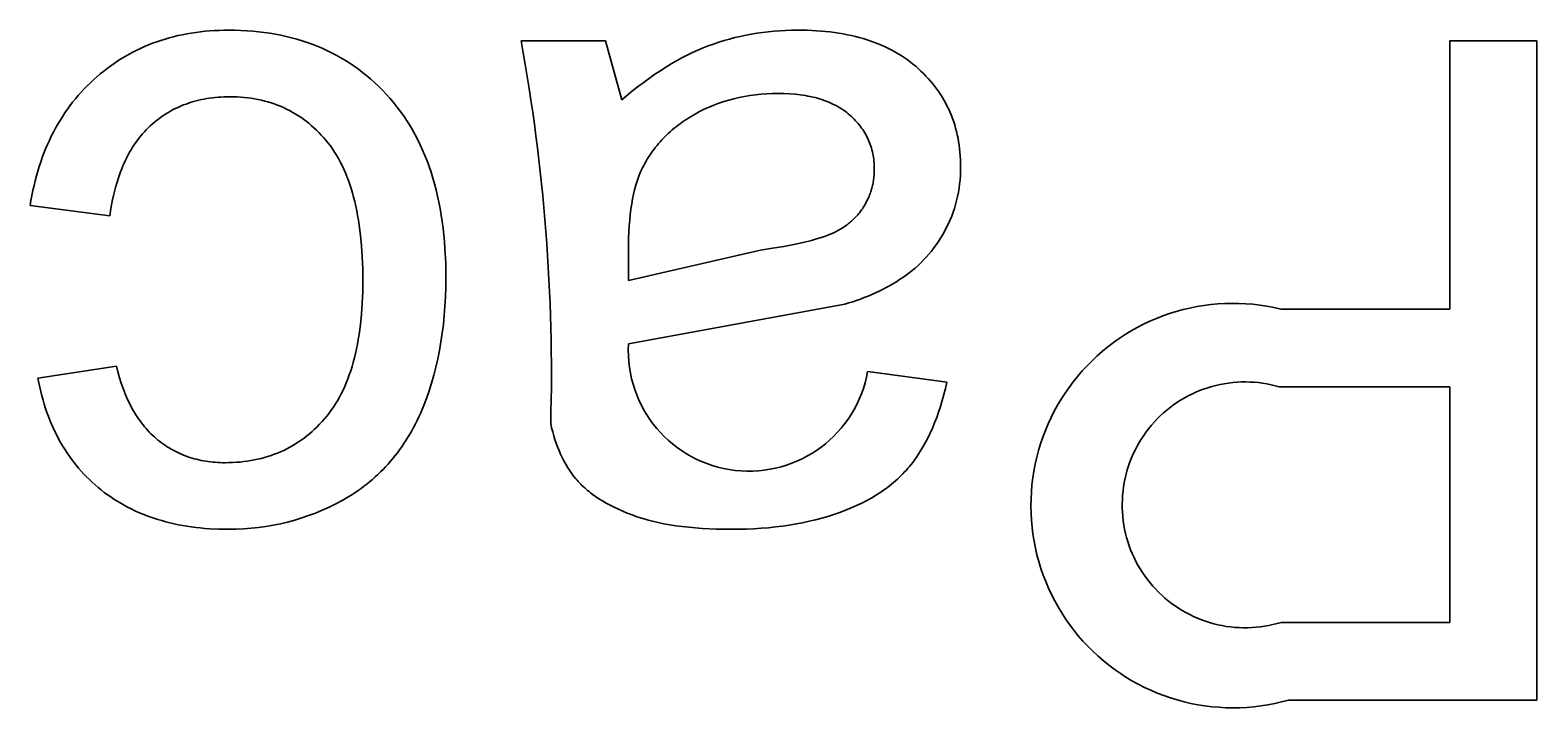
# Model space of a CAD drawing. Extents: x -1322 to 4351, y -2014 to 1793.
# Drawn here: x 690.06 to 696.12, y -602.4 to -599.68 of the extents above; entities that cross this region are included whole.
import ezdxf

# ---------------------------------------------------------------- set-up
doc = ezdxf.new("R2010")
doc.units = 0
doc.header["$MEASUREMENT"] = 0
doc.layers.add('01 Basic thick', color=7, linetype='CONTINUOUS', lineweight=35)

msp = doc.modelspace()

# ---------------------------------------------------------------- linework, layer by layer
at = {"layer": '01 Basic thick'}
for p, q in [((690.5696, -599.7229), (690.5531, -599.729)), ((690.5862, -599.7173), (690.5696, -599.7229)), ((690.6031, -599.712), (690.5862, -599.7173)), ((690.6202, -599.707), (690.6031, -599.712)), ((690.6374, -599.7024), (690.6202, -599.707)), ((690.6549, -599.6982), (690.6374, -599.7024)), ((690.6725, -599.6944), (690.6549, -599.6982)), ((690.6903, -599.6909), (690.6725, -599.6944)), ((690.7084, -599.6878), (690.6903, -599.6909)), ((690.7266, -599.685), (690.7084, -599.6878)), ((690.745, -599.6826), (690.7266, -599.685)), ((690.7635, -599.6806), (690.745, -599.6826)), ((690.7823, -599.679), (690.7635, -599.6806)), ((690.8013, -599.6777), (690.7823, -599.679)), ((690.8204, -599.6768), (690.8013, -599.6777)), ((690.8398, -599.6762), (690.8204, -599.6768)), ((690.8593, -599.676), (690.8398, -599.6762)), ((690.8839, -599.6763), (690.8593, -599.676)), ((690.9081, -599.677), (690.8839, -599.6763)), ((690.932, -599.6783), (690.9081, -599.677)), ((690.9556, -599.6801), (690.932, -599.6783)), ((690.9789, -599.6823), (690.9556, -599.6801)), ((691.0018, -599.6851), (690.9789, -599.6823)), ((691.0245, -599.6884), (691.0018, -599.6851)), ((691.0469, -599.6922), (691.0245, -599.6884)), ((691.069, -599.6964), (691.0469, -599.6922)), ((691.0907, -599.7012), (691.069, -599.6964)), ((691.1122, -599.7065), (691.0907, -599.7012)), ((691.1334, -599.7123), (691.1122, -599.7065)), ((691.1542, -599.7186), (691.1334, -599.7123)), ((691.1748, -599.7254), (691.1542, -599.7186)), ((691.195, -599.7327), (691.1748, -599.7254)), ((692.3749, -599.7194), (692.0353, -599.7194)), ((692.4403, -599.9564), (692.3749, -599.7194)), ((692.8305, -599.7246), (692.8092, -599.7318)), ((692.8519, -599.7179), (692.8305, -599.7246)), ((692.8735, -599.7118), (692.8519, -599.7179)), ((692.8952, -599.7061), (692.8735, -599.7118)), ((692.9172, -599.7009), (692.8952, -599.7061)), ((692.9394, -599.6962), (692.9172, -599.7009)), ((692.9617, -599.6919), (692.9394, -599.6962)), ((692.9843, -599.6882), (692.9617, -599.6919)), ((693.007, -599.685), (692.9843, -599.6882)), ((693.0299, -599.6823), (693.007, -599.685)), ((693.053, -599.68), (693.0299, -599.6823)), ((693.0762, -599.6783), (693.053, -599.68)), ((693.0997, -599.677), (693.0762, -599.6783)), ((693.1233, -599.6763), (693.0997, -599.677)), ((693.1471, -599.676), (693.1233, -599.6763)), ((693.1861, -599.6766), (693.1471, -599.676)), ((693.2239, -599.6784), (693.1861, -599.6766)), ((693.2424, -599.6798), (693.2239, -599.6784)), ((693.2606, -599.6815), (693.2424, -599.6798)), ((693.2785, -599.6834), (693.2606, -599.6815)), ((693.2962, -599.6857), (693.2785, -599.6834)), ((693.3135, -599.6883), (693.2962, -599.6857)), ((693.3306, -599.6912), (693.3135, -599.6883)), ((693.3474, -599.6943), (693.3306, -599.6912)), ((693.3639, -599.6978), (693.3474, -599.6943)), ((693.3801, -599.7016), (693.3639, -599.6978)), ((693.396, -599.7057), (693.3801, -599.7016)), ((693.4116, -599.7101), (693.396, -599.7057)), ((693.427, -599.7148), (693.4116, -599.7101)), ((693.4421, -599.7198), (693.427, -599.7148)), ((693.4568, -599.7251), (693.4421, -599.7198)), ((693.4713, -599.7307), (693.4568, -599.7251)), ((695.7711, -599.7194), (695.7711, -600.7975)), ((696.1217, -599.7194), (695.7711, -599.7194)), ((696.1217, -602.3703), (696.1217, -599.7194)), ((690.4431, -599.7815), (690.4281, -599.7905)), ((690.4582, -599.7729), (690.4431, -599.7815)), ((690.4735, -599.7647), (690.4582, -599.7729)), ((690.4891, -599.7568), (690.4735, -599.7647)), ((690.5048, -599.7493), (690.4891, -599.7568)), ((690.5207, -599.7422), (690.5048, -599.7493)), ((690.5368, -599.7354), (690.5207, -599.7422)), ((690.5531, -599.729), (690.5368, -599.7354)), ((691.215, -599.7405), (691.195, -599.7327)), ((691.2346, -599.7488), (691.215, -599.7405)), ((691.254, -599.7576), (691.2346, -599.7488)), ((691.273, -599.7669), (691.254, -599.7576)), ((691.2917, -599.7768), (691.273, -599.7669)), ((691.3102, -599.7871), (691.2917, -599.7768)), ((691.3283, -599.7979), (691.3102, -599.7871)), ((692.7037, -599.7766), (692.6824, -599.7877)), ((692.725, -599.7662), (692.7037, -599.7766)), ((692.7462, -599.7566), (692.725, -599.7662)), ((692.7672, -599.7476), (692.7462, -599.7566)), ((692.7882, -599.7394), (692.7672, -599.7476)), ((692.8092, -599.7318), (692.7882, -599.7394)), ((693.4855, -599.7366), (693.4713, -599.7307)), ((693.4994, -599.7428), (693.4855, -599.7366)), ((693.5131, -599.7493), (693.4994, -599.7428)), ((693.5264, -599.7561), (693.5131, -599.7493)), ((693.5395, -599.7632), (693.5264, -599.7561)), ((693.5522, -599.7706), (693.5395, -599.7632)), ((693.5647, -599.7783), (693.5522, -599.7706)), ((693.5769, -599.7864), (693.5647, -599.7783)), ((693.5888, -599.7947), (693.5769, -599.7864)), ((690.3563, -599.8407), (690.3425, -599.8519)), ((690.3703, -599.83), (690.3563, -599.8407)), ((690.3844, -599.8195), (690.3703, -599.83)), ((690.3988, -599.8095), (690.3844, -599.8195)), ((690.4134, -599.7998), (690.3988, -599.8095)), ((690.4281, -599.7905), (690.4134, -599.7998)), ((691.3461, -599.8092), (691.3283, -599.7979)), ((691.3637, -599.821), (691.3461, -599.8092)), ((691.3809, -599.8334), (691.3637, -599.821)), ((691.3978, -599.8462), (691.3809, -599.8334)), ((691.4145, -599.8595), (691.3978, -599.8462)), ((692.5958, -599.8391), (692.574, -599.8537)), ((692.6176, -599.8252), (692.5958, -599.8391)), ((692.6393, -599.812), (692.6176, -599.8252)), ((692.6609, -599.7995), (692.6393, -599.812)), ((692.6824, -599.7877), (692.6609, -599.7995)), ((693.6004, -599.8033), (693.5888, -599.7947)), ((693.6117, -599.8122), (693.6004, -599.8033)), ((693.6227, -599.8215), (693.6117, -599.8122)), ((693.6335, -599.831), (693.6227, -599.8215)), ((693.644, -599.8407), (693.6335, -599.831)), ((693.6541, -599.8506), (693.644, -599.8407)), ((690.2898, -599.8997), (690.2775, -599.9124)), ((690.3025, -599.8873), (690.2898, -599.8997)), ((690.3156, -599.8752), (690.3025, -599.8873)), ((690.3289, -599.8634), (690.3156, -599.8752)), ((690.3425, -599.8519), (690.3289, -599.8634)), ((691.4308, -599.8733), (691.4145, -599.8595)), ((691.4468, -599.8877), (691.4308, -599.8733)), ((691.4625, -599.9025), (691.4468, -599.8877)), ((691.478, -599.9178), (691.4625, -599.9025)), ((692.5076, -599.9019), (692.4853, -599.9193)), ((692.5299, -599.8851), (692.5076, -599.9019)), ((692.552, -599.869), (692.5299, -599.8851)), ((692.574, -599.8537), (692.552, -599.869)), ((693.6639, -599.8606), (693.6541, -599.8506)), ((693.6734, -599.8709), (693.6639, -599.8606)), ((693.6826, -599.8813), (693.6734, -599.8709)), ((693.6914, -599.8918), (693.6826, -599.8813)), ((693.6999, -599.9025), (693.6914, -599.8918)), ((693.708, -599.9134), (693.6999, -599.9025)), ((690.2311, -599.9659), (690.2203, -599.98)), ((690.2422, -599.9521), (690.2311, -599.9659)), ((690.2536, -599.9386), (690.2422, -599.9521)), ((690.2654, -599.9254), (690.2536, -599.9386)), ((690.2775, -599.9124), (690.2654, -599.9254)), ((690.6974, -599.9696), (690.7076, -599.9663)), ((690.7076, -599.9663), (690.7179, -599.9632)), ((690.7179, -599.9632), (690.7283, -599.9603)), ((690.7283, -599.9603), (690.7389, -599.9577)), ((690.7389, -599.9577), (690.7496, -599.9553)), ((690.7496, -599.9553), (690.7604, -599.9532)), ((690.7604, -599.9532), (690.7714, -599.9513)), ((690.7714, -599.9513), (690.7824, -599.9495)), ((690.7824, -599.9495), (690.7936, -599.9481)), ((690.7936, -599.9481), (690.805, -599.9468)), ((690.805, -599.9468), (690.8164, -599.9458)), ((690.8164, -599.9458), (690.828, -599.945)), ((690.828, -599.945), (690.8397, -599.9444)), ((690.8397, -599.9444), (690.8515, -599.9441)), ((690.8515, -599.9441), (690.8635, -599.944)), ((690.8635, -599.944), (690.8783, -599.9442)), ((690.8783, -599.9442), (690.893, -599.9447)), ((690.893, -599.9447), (690.9074, -599.9455)), ((690.9074, -599.9455), (690.9217, -599.9467)), ((690.9217, -599.9467), (690.9358, -599.9482)), ((690.9358, -599.9482), (690.9498, -599.9501)), ((690.9498, -599.9501), (690.9635, -599.9523)), ((690.9635, -599.9523), (690.9771, -599.9549)), ((690.9771, -599.9549), (690.9905, -599.9578)), ((690.9905, -599.9578), (691.0038, -599.961)), ((691.0038, -599.961), (691.0168, -599.9646)), ((691.0168, -599.9646), (691.0297, -599.9685)), ((691.0297, -599.9685), (691.0424, -599.9727)), ((691.4931, -599.9337), (691.478, -599.9178)), ((691.5079, -599.95), (691.4931, -599.9337)), ((691.5221, -599.9668), (691.5079, -599.95)), ((691.536, -599.984), (691.5221, -599.9668)), ((692.4853, -599.9193), (692.4403, -599.9564)), ((692.8505, -599.9632), (692.8305, -599.97)), ((692.8709, -599.9571), (692.8505, -599.9632)), ((692.8916, -599.9516), (692.8709, -599.9571)), ((692.9127, -599.9467), (692.8916, -599.9516)), ((692.9341, -599.9425), (692.9127, -599.9467)), ((692.9558, -599.939), (692.9341, -599.9425)), ((692.9778, -599.9361), (692.9558, -599.939)), ((693.0002, -599.9338), (692.9778, -599.9361)), ((693.0229, -599.9322), (693.0002, -599.9338)), ((693.0459, -599.9312), (693.0229, -599.9322)), ((693.0693, -599.9309), (693.0459, -599.9312)), ((693.0927, -599.9312), (693.0693, -599.9309)), ((693.1154, -599.9323), (693.0927, -599.9312)), ((693.1373, -599.934), (693.1154, -599.9323)), ((693.148, -599.9351), (693.1373, -599.934)), ((693.1586, -599.9363), (693.148, -599.9351)), ((693.1689, -599.9378), (693.1586, -599.9363)), ((693.1791, -599.9394), (693.1689, -599.9378)), ((693.1891, -599.9412), (693.1791, -599.9394)), ((693.1989, -599.9431), (693.1891, -599.9412)), ((693.2085, -599.9452), (693.1989, -599.9431)), ((693.218, -599.9475), (693.2085, -599.9452)), ((693.2272, -599.95), (693.218, -599.9475)), ((693.2363, -599.9526), (693.2272, -599.95)), ((693.2453, -599.9554), (693.2363, -599.9526)), ((693.254, -599.9584), (693.2453, -599.9554)), ((693.2626, -599.9615), (693.254, -599.9584)), ((693.271, -599.9648), (693.2626, -599.9615)), ((693.2792, -599.9683), (693.271, -599.9648)), ((693.2872, -599.9719), (693.2792, -599.9683)), ((693.7158, -599.9245), (693.708, -599.9134)), ((693.7233, -599.9357), (693.7158, -599.9245)), ((693.7305, -599.9471), (693.7233, -599.9357)), ((693.7373, -599.9587), (693.7305, -599.9471)), ((693.7438, -599.9704), (693.7373, -599.9587)), ((690.1899, -600.024), (690.1804, -600.0392)), ((690.1997, -600.009), (690.1899, -600.024)), ((690.2099, -599.9944), (690.1997, -600.009)), ((690.2203, -599.98), (690.2099, -599.9944)), ((690.5762, -600.0335), (690.5847, -600.0272)), ((690.5847, -600.0272), (690.5934, -600.0211)), ((690.5934, -600.0211), (690.6023, -600.0153)), ((690.6023, -600.0153), (690.6112, -600.0097)), ((690.6112, -600.0097), (690.6203, -600.0043)), ((690.6203, -600.0043), (690.6295, -599.9991)), ((690.6295, -599.9991), (690.6388, -599.9942)), ((690.6388, -599.9942), (690.6482, -599.9895)), ((690.6482, -599.9895), (690.6578, -599.9851)), ((690.6578, -599.9851), (690.6675, -599.9809)), ((690.6675, -599.9809), (690.6773, -599.9769)), ((690.6773, -599.9769), (690.6873, -599.9731)), ((690.6873, -599.9731), (690.6974, -599.9696)), ((691.0424, -599.9727), (691.0549, -599.9773)), ((691.0549, -599.9773), (691.0673, -599.9823)), ((691.0673, -599.9823), (691.0794, -599.9876)), ((691.0794, -599.9876), (691.0914, -599.9932)), ((691.0914, -599.9932), (691.1032, -599.9992)), ((691.1032, -599.9992), (691.1149, -600.0055)), ((691.1149, -600.0055), (691.1263, -600.0121)), ((691.1263, -600.0121), (691.1376, -600.0191)), ((691.1376, -600.0191), (691.1487, -600.0265)), ((691.1487, -600.0265), (691.1596, -600.0342)), ((691.5493, -600.0017), (691.536, -599.984)), ((691.5622, -600.0198), (691.5493, -600.0017)), ((691.5746, -600.0383), (691.5622, -600.0198)), ((692.7084, -600.0294), (692.6997, -600.0349)), ((692.7171, -600.024), (692.7084, -600.0294)), ((692.7352, -600.0136), (692.7171, -600.024)), ((692.7536, -600.0036), (692.7352, -600.0136)), ((692.7723, -599.9942), (692.7536, -600.0036)), ((692.7913, -599.9855), (692.7723, -599.9942)), ((692.8107, -599.9774), (692.7913, -599.9855)), ((692.8305, -599.97), (692.8107, -599.9774)), ((693.2951, -599.9757), (693.2872, -599.9719)), ((693.3028, -599.9797), (693.2951, -599.9757)), ((693.3103, -599.9839), (693.3028, -599.9797)), ((693.3176, -599.9882), (693.3103, -599.9839)), ((693.3248, -599.9927), (693.3176, -599.9882)), ((693.3317, -599.9974), (693.3248, -599.9927)), ((693.3385, -600.0022), (693.3317, -599.9974)), ((693.3452, -600.0072), (693.3385, -600.0022)), ((693.3516, -600.0124), (693.3452, -600.0072)), ((693.3579, -600.0177), (693.3516, -600.0124)), ((693.364, -600.0232), (693.3579, -600.0177)), ((693.3698, -600.0287), (693.364, -600.0232)), ((693.3755, -600.0344), (693.3698, -600.0287)), ((693.7499, -599.9824), (693.7438, -599.9704)), ((693.7557, -599.9944), (693.7499, -599.9824)), ((693.7612, -600.0067), (693.7557, -599.9944)), ((693.7663, -600.0191), (693.7612, -600.0067)), ((693.7711, -600.0317), (693.7663, -600.0191)), ((690.1537, -600.0865), (690.1455, -600.1028)), ((690.1623, -600.0705), (690.1537, -600.0865)), ((690.1712, -600.0547), (690.1623, -600.0705)), ((690.1804, -600.0392), (690.1712, -600.0547)), ((690.5126, -600.0925), (690.5199, -600.0843)), ((690.5199, -600.0843), (690.5275, -600.0763)), ((690.5275, -600.0763), (690.5352, -600.0686)), ((690.5352, -600.0686), (690.5431, -600.0611)), ((690.5431, -600.0611), (690.5512, -600.0539)), ((690.5512, -600.0539), (690.5594, -600.0468)), ((690.5594, -600.0468), (690.5677, -600.0401)), ((690.5677, -600.0401), (690.5762, -600.0335)), ((691.1596, -600.0342), (691.1704, -600.0422)), ((691.1704, -600.0422), (691.1809, -600.0506)), ((691.1809, -600.0506), (691.1913, -600.0593)), ((691.1913, -600.0593), (691.2015, -600.0684)), ((691.2015, -600.0684), (691.2116, -600.0778)), ((691.2116, -600.0778), (691.2214, -600.0876)), ((691.2214, -600.0876), (691.2311, -600.0977)), ((691.5865, -600.0573), (691.5746, -600.0383)), ((691.598, -600.0767), (691.5865, -600.0573)), ((691.609, -600.0965), (691.598, -600.0767)), ((692.6289, -600.0901), (692.6218, -600.0968)), ((692.6361, -600.0835), (692.6289, -600.0901)), ((692.6435, -600.077), (692.6361, -600.0835)), ((692.6511, -600.0706), (692.6435, -600.077)), ((692.6588, -600.0644), (692.6511, -600.0706)), ((692.6667, -600.0583), (692.6588, -600.0644)), ((692.6747, -600.0522), (692.6667, -600.0583)), ((692.6829, -600.0464), (692.6747, -600.0522)), ((692.6912, -600.0406), (692.6829, -600.0464)), ((692.6997, -600.0349), (692.6912, -600.0406)), ((693.381, -600.0401), (693.3755, -600.0344)), ((693.3862, -600.0459), (693.381, -600.0401)), ((693.3913, -600.0518), (693.3862, -600.0459)), ((693.3962, -600.0578), (693.3913, -600.0518)), ((693.4009, -600.0638), (693.3962, -600.0578)), ((693.4054, -600.07), (693.4009, -600.0638)), ((693.4098, -600.0762), (693.4054, -600.07)), ((693.4139, -600.0825), (693.4098, -600.0762)), ((693.4179, -600.0889), (693.4139, -600.0825)), ((693.4216, -600.0954), (693.4179, -600.0889)), ((693.7756, -600.0445), (693.7711, -600.0317)), ((693.7798, -600.0574), (693.7756, -600.0445)), ((693.7836, -600.0705), (693.7798, -600.0574)), ((693.7871, -600.0837), (693.7836, -600.0705)), ((693.7902, -600.0972), (693.7871, -600.0837)), ((690.13, -600.1364), (690.1227, -600.1535)), ((690.1376, -600.1195), (690.13, -600.1364)), ((690.1455, -600.1028), (690.1376, -600.1195)), ((690.4661, -600.157), (690.4722, -600.147)), ((690.4722, -600.147), (690.4784, -600.1373)), ((690.4784, -600.1373), (690.4849, -600.1279)), ((690.4849, -600.1279), (690.4915, -600.1187)), ((690.4915, -600.1187), (690.4984, -600.1097)), ((690.4984, -600.1097), (690.5054, -600.101)), ((690.5054, -600.101), (690.5126, -600.0925)), ((691.2311, -600.0977), (691.2406, -600.1082)), ((691.2406, -600.1082), (691.2499, -600.119)), ((691.2499, -600.119), (691.2591, -600.1302)), ((691.2591, -600.1302), (691.268, -600.1418)), ((691.268, -600.1418), (691.2765, -600.1538)), ((691.6195, -600.1167), (691.609, -600.0965)), ((691.6296, -600.1374), (691.6195, -600.1167)), ((691.6392, -600.1585), (691.6296, -600.1374)), ((692.5762, -600.1472), (692.5703, -600.1549)), ((692.5823, -600.1397), (692.5762, -600.1472)), ((692.5885, -600.1322), (692.5823, -600.1397)), ((692.5948, -600.1249), (692.5885, -600.1322)), ((692.6013, -600.1177), (692.5948, -600.1249)), ((692.608, -600.1106), (692.6013, -600.1177)), ((692.6148, -600.1037), (692.608, -600.1106)), ((692.6218, -600.0968), (692.6148, -600.1037)), ((693.4252, -600.102), (693.4216, -600.0954)), ((693.4285, -600.1086), (693.4252, -600.102)), ((693.4317, -600.1154), (693.4285, -600.1086)), ((693.4347, -600.1222), (693.4317, -600.1154)), ((693.4375, -600.1291), (693.4347, -600.1222)), ((693.4401, -600.1361), (693.4375, -600.1291)), ((693.4425, -600.1432), (693.4401, -600.1361)), ((693.4447, -600.1503), (693.4425, -600.1432)), ((693.4468, -600.1576), (693.4447, -600.1503)), ((693.793, -600.1108), (693.7902, -600.0972)), ((693.7955, -600.1246), (693.793, -600.1108)), ((693.7977, -600.1385), (693.7955, -600.1246)), ((693.7995, -600.1526), (693.7977, -600.1385)), ((690.1028, -600.2067), (690.0968, -600.225)), ((690.1091, -600.1887), (690.1028, -600.2067)), ((690.1157, -600.171), (690.1091, -600.1887)), ((690.1227, -600.1535), (690.1157, -600.171)), ((690.4333, -600.2218), (690.4383, -600.2104)), ((690.4383, -600.2104), (690.4435, -600.1992)), ((690.4435, -600.1992), (690.4489, -600.1883)), ((690.4489, -600.1883), (690.4544, -600.1776)), ((690.4544, -600.1776), (690.4602, -600.1672)), ((690.4602, -600.1672), (690.4661, -600.157)), ((691.2765, -600.1538), (691.2848, -600.1662)), ((691.2848, -600.1662), (691.2928, -600.179)), ((691.2928, -600.179), (691.3005, -600.1923)), ((691.3005, -600.1923), (691.3079, -600.2059)), ((691.3079, -600.2059), (691.315, -600.22)), ((691.6483, -600.1801), (691.6392, -600.1585)), ((691.657, -600.2021), (691.6483, -600.1801)), ((691.6652, -600.2245), (691.657, -600.2021)), ((692.5381, -600.2034), (692.5332, -600.2119)), ((692.5431, -600.1951), (692.5381, -600.2034)), ((692.5482, -600.1868), (692.5431, -600.1951)), ((692.5535, -600.1786), (692.5482, -600.1868)), ((692.559, -600.1706), (692.5535, -600.1786)), ((692.5646, -600.1627), (692.559, -600.1706)), ((692.5703, -600.1549), (692.5646, -600.1627)), ((693.4486, -600.1649), (693.4468, -600.1576)), ((693.4503, -600.1723), (693.4486, -600.1649)), ((693.4517, -600.1798), (693.4503, -600.1723)), ((693.453, -600.1874), (693.4517, -600.1798)), ((693.454, -600.1951), (693.453, -600.1874)), ((693.4549, -600.2028), (693.454, -600.1951)), ((693.4556, -600.2107), (693.4549, -600.2028)), ((693.4561, -600.2186), (693.4556, -600.2107)), ((693.801, -600.1669), (693.7995, -600.1526)), ((693.8021, -600.1814), (693.801, -600.1669)), ((693.803, -600.196), (693.8021, -600.1814)), ((693.8035, -600.2108), (693.803, -600.196)), ((693.8036, -600.2258), (693.8035, -600.2108)), ((690.0857, -600.2625), (690.0807, -600.2816)), ((690.0911, -600.2436), (690.0857, -600.2625)), ((690.0968, -600.225), (690.0911, -600.2436)), ((690.4111, -600.2827), (690.4152, -600.27)), ((690.4152, -600.27), (690.4195, -600.2576)), ((690.4195, -600.2576), (690.4239, -600.2454)), ((690.4239, -600.2454), (690.4285, -600.2335)), ((690.4285, -600.2335), (690.4333, -600.2218)), ((691.315, -600.22), (691.3219, -600.2345)), ((691.3219, -600.2345), (691.3284, -600.2494)), ((691.3284, -600.2494), (691.3347, -600.2647)), ((691.3347, -600.2647), (691.3406, -600.2804)), ((691.6729, -600.2474), (691.6652, -600.2245)), ((691.6802, -600.2707), (691.6729, -600.2474)), ((691.687, -600.2944), (691.6802, -600.2707)), ((692.5072, -600.2674), (692.5044, -600.2753)), ((692.5101, -600.2598), (692.5072, -600.2674)), ((692.5132, -600.2524), (692.5101, -600.2598)), ((692.5163, -600.2452), (692.5132, -600.2524)), ((692.5196, -600.2382), (692.5163, -600.2452)), ((692.524, -600.2293), (692.5196, -600.2382)), ((692.5285, -600.2206), (692.524, -600.2293)), ((692.5332, -600.2119), (692.5285, -600.2206)), ((693.4536, -600.2762), (693.4543, -600.2711)), ((693.4543, -600.2711), (693.4548, -600.266)), ((693.4548, -600.266), (693.4553, -600.2608)), ((693.4553, -600.2608), (693.4557, -600.2557)), ((693.4557, -600.2557), (693.4563, -600.2452)), ((693.4563, -600.2266), (693.4561, -600.2186)), ((693.4564, -600.2347), (693.4563, -600.2266)), ((693.4563, -600.2452), (693.4564, -600.2347)), ((693.8014, -600.2779), (693.8026, -600.2607)), ((693.8026, -600.2607), (693.8034, -600.2433)), ((693.8034, -600.2433), (693.8036, -600.2258)), ((690.0715, -600.3207), (690.0675, -600.3407)), ((690.076, -600.301), (690.0715, -600.3207)), ((690.0807, -600.2816), (690.076, -600.301)), ((690.3967, -600.3358), (690.4035, -600.3087)), ((690.4035, -600.3087), (690.4072, -600.2956)), ((690.4072, -600.2956), (690.4111, -600.2827)), ((691.3406, -600.2804), (691.3463, -600.2965)), ((691.3463, -600.2965), (691.3517, -600.3131)), ((691.3517, -600.3131), (691.3567, -600.33)), ((691.3567, -600.33), (691.3615, -600.3474)), ((691.6933, -600.3185), (691.687, -600.2944)), ((691.6991, -600.3431), (691.6933, -600.3185)), ((692.4918, -600.3175), (692.4875, -600.3359)), ((692.4966, -600.3), (692.4918, -600.3175)), ((692.4991, -600.2916), (692.4966, -600.3)), ((692.5017, -600.2833), (692.4991, -600.2916)), ((692.5044, -600.2753), (692.5017, -600.2833)), ((693.4387, -600.335), (693.4404, -600.3302)), ((693.4404, -600.3302), (693.4421, -600.3255)), ((693.4421, -600.3255), (693.4436, -600.3207)), ((693.4436, -600.3207), (693.4451, -600.3158)), ((693.4451, -600.3158), (693.4465, -600.311)), ((693.4465, -600.311), (693.4477, -600.3061)), ((693.4477, -600.3061), (693.4489, -600.3012)), ((693.4489, -600.3012), (693.45, -600.2962)), ((693.45, -600.2962), (693.4511, -600.2913)), ((693.4511, -600.2913), (693.452, -600.2863)), ((693.452, -600.2863), (693.4528, -600.2812)), ((693.4528, -600.2812), (693.4536, -600.2762)), ((693.7914, -600.3446), (693.7946, -600.3282)), ((693.7946, -600.3282), (693.7974, -600.3116)), ((693.7974, -600.3116), (693.7996, -600.2949)), ((693.7996, -600.2949), (693.8014, -600.2779)), ((690.0637, -600.3609), (690.0602, -600.3814)), ((690.0602, -600.3814), (690.3806, -600.4228)), ((690.0675, -600.3407), (690.0637, -600.3609)), ((690.3806, -600.4228), (690.3852, -600.3928)), ((690.3852, -600.3928), (690.3906, -600.3638)), ((690.3906, -600.3638), (690.3967, -600.3358)), ((691.3615, -600.3474), (691.366, -600.3652)), ((691.366, -600.3652), (691.3703, -600.3834)), ((691.3703, -600.3834), (691.3742, -600.402)), ((691.7045, -600.3682), (691.6991, -600.3431)), ((691.7094, -600.3936), (691.7045, -600.3682)), ((691.7139, -600.4195), (691.7094, -600.3936)), ((692.4802, -600.375), (692.4771, -600.3958)), ((692.4837, -600.355), (692.4802, -600.375)), ((692.4875, -600.3359), (692.4837, -600.355)), ((693.4082, -600.394), (693.411, -600.3897)), ((693.411, -600.3897), (693.4165, -600.3809)), ((693.4165, -600.3809), (693.4191, -600.3764)), ((693.4191, -600.3764), (693.4216, -600.3719)), ((693.4216, -600.3719), (693.4241, -600.3674)), ((693.4241, -600.3674), (693.4264, -600.3628)), ((693.4264, -600.3628), (693.4287, -600.3583)), ((693.4287, -600.3583), (693.4309, -600.3537)), ((693.4309, -600.3537), (693.433, -600.349)), ((693.433, -600.349), (693.435, -600.3444)), ((693.435, -600.3444), (693.4369, -600.3397)), ((693.4369, -600.3397), (693.4387, -600.335)), ((693.7734, -600.4082), (693.7786, -600.3926)), ((693.7786, -600.3926), (693.7834, -600.3768)), ((693.7834, -600.3768), (693.7876, -600.3608)), ((693.7876, -600.3608), (693.7914, -600.3446)), ((691.3742, -600.402), (691.3778, -600.4211)), ((691.3778, -600.4211), (691.3812, -600.4405)), ((691.3812, -600.4405), (691.3842, -600.4604)), ((691.7179, -600.4458), (691.7139, -600.4195)), ((691.7214, -600.4726), (691.7179, -600.4458)), ((692.4723, -600.4398), (692.4704, -600.463)), ((692.4745, -600.4174), (692.4723, -600.4398)), ((692.4771, -600.3958), (692.4745, -600.4174)), ((693.3483, -600.4571), (693.3524, -600.4539)), ((693.3524, -600.4539), (693.3565, -600.4507)), ((693.3565, -600.4507), (693.3604, -600.4473)), ((693.3604, -600.4473), (693.3644, -600.444)), ((693.3644, -600.444), (693.3682, -600.4405)), ((693.3682, -600.4405), (693.3719, -600.437)), ((693.3719, -600.437), (693.3756, -600.4334)), ((693.3756, -600.4334), (693.3792, -600.4297)), ((693.3792, -600.4297), (693.3828, -600.426)), ((693.3828, -600.426), (693.3862, -600.4223)), ((693.3862, -600.4223), (693.3896, -600.4184)), ((693.3896, -600.4184), (693.3929, -600.4145)), ((693.3929, -600.4145), (693.3961, -600.4105)), ((693.3961, -600.4105), (693.3992, -600.4065)), ((693.3992, -600.4065), (693.4023, -600.4024)), ((693.4023, -600.4024), (693.4053, -600.3982)), ((693.4053, -600.3982), (693.4082, -600.394)), ((693.7473, -600.4687), (693.7546, -600.4538)), ((693.7546, -600.4538), (693.7613, -600.4388)), ((693.7613, -600.4388), (693.7676, -600.4236)), ((693.7676, -600.4236), (693.7734, -600.4082)), ((691.3842, -600.4604), (691.3894, -600.5013)), ((691.3894, -600.5013), (691.3935, -600.544)), ((691.7244, -600.4998), (691.7214, -600.4726)), ((691.727, -600.5274), (691.7244, -600.4998)), ((692.468, -600.5119), (692.4672, -600.564)), ((692.469, -600.487), (692.468, -600.5119)), ((692.4704, -600.463), (692.469, -600.487)), ((693.2192, -600.5171), (693.2337, -600.5128)), ((693.2337, -600.5128), (693.2474, -600.5084)), ((693.2474, -600.5084), (693.2601, -600.504)), ((693.2601, -600.504), (693.2719, -600.4996)), ((693.2719, -600.4996), (693.2828, -600.4951)), ((693.2828, -600.4951), (693.293, -600.4905)), ((693.293, -600.4905), (693.303, -600.4855)), ((693.303, -600.4855), (693.3126, -600.4804)), ((693.3126, -600.4804), (693.3219, -600.475)), ((693.3219, -600.475), (693.331, -600.4693)), ((693.331, -600.4693), (693.3354, -600.4663)), ((693.3354, -600.4663), (693.3398, -600.4633)), ((693.3398, -600.4633), (693.3441, -600.4603)), ((693.3441, -600.4603), (693.3483, -600.4571)), ((693.7141, -600.5256), (693.7229, -600.5119)), ((693.7229, -600.5119), (693.7314, -600.4978)), ((693.7314, -600.4978), (693.7396, -600.4834)), ((693.7396, -600.4834), (693.7473, -600.4687)), ((691.3935, -600.544), (691.3964, -600.5882)), ((691.7291, -600.5555), (691.727, -600.5274)), ((691.7319, -600.613), (691.7291, -600.5555)), ((692.4672, -600.6832), (692.999, -600.5606)), ((692.4672, -600.564), (692.4672, -600.6832)), ((692.999, -600.5606), (693.0473, -600.5532)), ((693.0473, -600.5532), (693.0919, -600.5456)), ((693.0919, -600.5456), (693.1328, -600.5377)), ((693.1328, -600.5377), (693.1701, -600.5296)), ((693.1701, -600.5296), (693.2038, -600.5213)), ((693.2038, -600.5213), (693.2192, -600.5171)), ((693.6757, -600.5768), (693.6858, -600.5645)), ((693.6858, -600.5645), (693.6955, -600.5519)), ((693.6955, -600.5519), (693.705, -600.5389)), ((693.705, -600.5389), (693.7141, -600.5256)), ((691.3964, -600.5882), (691.3982, -600.6342)), ((691.3982, -600.6342), (691.3987, -600.6818)), ((691.7328, -600.6721), (691.7319, -600.613)), ((693.6089, -600.6428), (693.6208, -600.6327)), ((693.6208, -600.6327), (693.6324, -600.6222)), ((693.6324, -600.6222), (693.6437, -600.6114)), ((693.6437, -600.6114), (693.6547, -600.6002)), ((693.6547, -600.6002), (693.6653, -600.5887)), ((693.6653, -600.5887), (693.6757, -600.5768)), ((691.3987, -600.6818), (691.3981, -600.7287)), ((691.7324, -600.7107), (691.7328, -600.6721)), ((693.5177, -600.7038), (693.5315, -600.696)), ((693.5315, -600.696), (693.545, -600.6878)), ((693.545, -600.6878), (693.5583, -600.6794)), ((693.5583, -600.6794), (693.5715, -600.6708)), ((693.5715, -600.6708), (693.5843, -600.6618)), ((693.5843, -600.6618), (693.5967, -600.6525)), ((693.5967, -600.6525), (693.6089, -600.6428)), ((691.3981, -600.7287), (691.3963, -600.7739)), ((691.7292, -600.7861), (691.7312, -600.7487)), ((691.7312, -600.7487), (691.7324, -600.7107)), ((693.3851, -600.7628), (693.4007, -600.7573)), ((693.4007, -600.7573), (693.416, -600.7515)), ((693.416, -600.7515), (693.4312, -600.7455)), ((693.4312, -600.7455), (693.4461, -600.7392)), ((693.4461, -600.7392), (693.4608, -600.7327)), ((693.4608, -600.7327), (693.4754, -600.7259)), ((693.4754, -600.7259), (693.4897, -600.7188)), ((693.4897, -600.7188), (693.5038, -600.7114)), ((693.5038, -600.7114), (693.5177, -600.7038)), ((691.3933, -600.8176), (691.3891, -600.8596)), ((691.3963, -600.7739), (691.3933, -600.8176)), ((691.7264, -600.8229), (691.7292, -600.7861)), ((692.4672, -600.9381), (693.3373, -600.7775)), ((693.3373, -600.7775), (693.3534, -600.7729)), ((693.3534, -600.7729), (693.3694, -600.768)), ((693.3694, -600.768), (693.3851, -600.7628)), ((694.6442, -600.8158), (694.6175, -600.8252)), ((694.6713, -600.8074), (694.6442, -600.8158)), ((694.6986, -600.7999), (694.6713, -600.8074)), ((694.7261, -600.7934), (694.6986, -600.7999)), ((694.7539, -600.7878), (694.7261, -600.7934)), ((694.7819, -600.7832), (694.7539, -600.7878)), ((694.8099, -600.7796), (694.7819, -600.7832)), ((694.8381, -600.777), (694.8099, -600.7796)), ((694.8664, -600.7753), (694.8381, -600.777)), ((694.8947, -600.7747), (694.8664, -600.7753)), ((694.923, -600.775), (694.8947, -600.7747)), ((694.9513, -600.7763), (694.923, -600.775)), ((694.9796, -600.7786), (694.9513, -600.7763)), ((695.0077, -600.7819), (694.9796, -600.7786)), ((695.0357, -600.7861), (695.0077, -600.7819)), ((695.0635, -600.7913), (695.0357, -600.7861)), ((695.0912, -600.7975), (695.0635, -600.7913)), ((695.7711, -600.7975), (695.0912, -600.7975)), ((691.3891, -600.8596), (691.3836, -600.9001)), ((691.7183, -600.8946), (691.7228, -600.8591)), ((691.7228, -600.8591), (691.7264, -600.8229)), ((694.5143, -600.8717), (694.4896, -600.8856)), ((694.5395, -600.8587), (694.5143, -600.8717)), ((694.5651, -600.8466), (694.5395, -600.8587)), ((694.5911, -600.8354), (694.5651, -600.8466)), ((694.6175, -600.8252), (694.5911, -600.8354)), ((691.377, -600.939), (691.3732, -600.9578)), ((691.3804, -600.9197), (691.377, -600.939)), ((691.3836, -600.9001), (691.3804, -600.9197)), ((691.7071, -600.964), (691.7131, -600.9296)), ((691.7131, -600.9296), (691.7183, -600.8946)), ((694.4186, -600.9322), (694.3961, -600.9493)), ((694.4417, -600.9158), (694.4186, -600.9322)), ((694.4654, -600.9003), (694.4417, -600.9158)), ((694.4896, -600.8856), (694.4654, -600.9003)), ((691.3647, -600.9942), (691.3601, -601.0119)), ((691.3691, -600.9762), (691.3647, -600.9942)), ((691.3732, -600.9578), (691.3691, -600.9762)), ((691.6926, -601.0309), (691.7003, -600.9977)), ((691.7003, -600.9977), (691.7071, -600.964)), ((694.3528, -600.9859), (694.3322, -601.0053)), ((694.3741, -600.9672), (694.3528, -600.9859)), ((694.3961, -600.9493), (694.3741, -600.9672)), ((690.4074, -601.0269), (690.0912, -601.0758)), ((690.4134, -601.0507), (690.4074, -601.0269)), ((690.4199, -601.0737), (690.4134, -601.0507)), ((691.3498, -601.0459), (691.3442, -601.0623)), ((691.3551, -601.0291), (691.3498, -601.0459)), ((691.3601, -601.0119), (691.3551, -601.0291)), ((691.6842, -601.0635), (691.6926, -601.0309)), ((693.7478, -601.0917), (693.4296, -601.0483)), ((694.293, -601.0462), (694.2745, -601.0677)), ((694.3123, -601.0254), (694.293, -601.0462)), ((694.3322, -601.0053), (694.3123, -601.0254)), ((690.0912, -601.0758), (690.0949, -601.0939)), ((690.0949, -601.0939), (690.0988, -601.1117)), ((690.0988, -601.1117), (690.1029, -601.1293)), ((690.4269, -601.096), (690.4199, -601.0737)), ((690.4344, -601.1176), (690.4269, -601.096)), ((690.4425, -601.1384), (690.4344, -601.1176)), ((691.3257, -601.1092), (691.3189, -601.124)), ((691.3322, -601.0939), (691.3257, -601.1092)), ((691.3384, -601.0783), (691.3322, -601.0939)), ((691.3442, -601.0623), (691.3384, -601.0783)), ((691.665, -601.1267), (691.675, -601.0954)), ((691.675, -601.0954), (691.6842, -601.0635)), ((693.7361, -601.1416), (693.7422, -601.117)), ((693.7422, -601.117), (693.7478, -601.0917)), ((694.2398, -601.1124), (694.2237, -601.1357)), ((694.2568, -601.0897), (694.2398, -601.1124)), ((694.2745, -601.0677), (694.2568, -601.0897)), ((694.7813, -601.1196), (694.7652, -601.1257)), ((694.7976, -601.1141), (694.7813, -601.1196)), ((694.814, -601.1092), (694.7976, -601.1141)), ((694.8307, -601.1048), (694.814, -601.1092)), ((694.8475, -601.101), (694.8307, -601.1048)), ((694.8644, -601.0978), (694.8475, -601.101)), ((694.8813, -601.0952), (694.8644, -601.0978)), ((694.8984, -601.0932), (694.8813, -601.0952)), ((694.9156, -601.0918), (694.8984, -601.0932)), ((694.9327, -601.0909), (694.9156, -601.0918)), ((694.9499, -601.0907), (694.9327, -601.0909)), ((694.9671, -601.0911), (694.9499, -601.0907)), ((694.9843, -601.092), (694.9671, -601.0911)), ((695.0014, -601.0936), (694.9843, -601.092)), ((695.0185, -601.0958), (695.0014, -601.0936)), ((695.0355, -601.0985), (695.0185, -601.0958)), ((695.0523, -601.1019), (695.0355, -601.0985)), ((695.0691, -601.1058), (695.0523, -601.1019)), ((695.0857, -601.1103), (695.0691, -601.1058)), ((695.7711, -601.1103), (695.0857, -601.1103)), ((695.7711, -602.0575), (695.7711, -601.1103)), ((690.1029, -601.1293), (690.1074, -601.1466)), ((690.1074, -601.1466), (690.1121, -601.1636)), ((690.1121, -601.1636), (690.1172, -601.1804)), ((690.1172, -601.1804), (690.1225, -601.1969)), ((690.4468, -601.1485), (690.4425, -601.1384)), ((690.4512, -601.1585), (690.4468, -601.1485)), ((690.4557, -601.1682), (690.4512, -601.1585)), ((690.4603, -601.1778), (690.4557, -601.1682)), ((690.4651, -601.1872), (690.4603, -601.1778)), ((691.2888, -601.1792), (691.2805, -601.192)), ((691.2968, -601.166), (691.2888, -601.1792)), ((691.3045, -601.1524), (691.2968, -601.166)), ((691.3118, -601.1384), (691.3045, -601.1524)), ((691.3189, -601.124), (691.3118, -601.1384)), ((691.6426, -601.1876), (691.6542, -601.1575)), ((691.6542, -601.1575), (691.665, -601.1267)), ((693.7225, -601.1891), (693.7295, -601.1656)), ((693.7295, -601.1656), (693.7361, -601.1416)), ((694.2083, -601.1595), (694.1938, -601.1838)), ((694.2237, -601.1357), (694.2083, -601.1595)), ((694.674, -601.1735), (694.6598, -601.1833)), ((694.6885, -601.1643), (694.674, -601.1735)), ((694.7033, -601.1555), (694.6885, -601.1643)), ((694.7183, -601.1472), (694.7033, -601.1555)), ((694.7337, -601.1395), (694.7183, -601.1472)), ((694.7493, -601.1323), (694.7337, -601.1395)), ((694.7652, -601.1257), (694.7493, -601.1323)), ((690.1225, -601.1969), (690.128, -601.2132)), ((690.128, -601.2132), (690.1339, -601.2291)), ((690.1339, -601.2291), (690.14, -601.2449)), ((690.47, -601.1964), (690.4651, -601.1872)), ((690.4751, -601.2054), (690.47, -601.1964)), ((690.4803, -601.2142), (690.4751, -601.2054)), ((690.4856, -601.2229), (690.4803, -601.2142)), ((690.4911, -601.2313), (690.4856, -601.2229)), ((690.4967, -601.2396), (690.4911, -601.2313)), ((690.5024, -601.2477), (690.4967, -601.2396)), ((691.2444, -601.2391), (691.2348, -601.25)), ((691.2539, -601.2279), (691.2444, -601.2391)), ((691.2631, -601.2163), (691.2539, -601.2279)), ((691.2719, -601.2044), (691.2631, -601.2163)), ((691.2805, -601.192), (691.2719, -601.2044)), ((691.6169, -601.2457), (691.6236, -601.2315)), ((691.6236, -601.2315), (691.6302, -601.2171)), ((691.6302, -601.2171), (691.6426, -601.1876)), ((693.6989, -601.2557), (693.7072, -601.2341)), ((693.7072, -601.2341), (693.7151, -601.2119)), ((693.7151, -601.2119), (693.7225, -601.1891)), ((694.1674, -601.2339), (694.1555, -601.2596)), ((694.1802, -601.2086), (694.1674, -601.2339)), ((694.1938, -601.1838), (694.1802, -601.2086)), ((694.5947, -601.2392), (694.5829, -601.2517)), ((694.6069, -601.2271), (694.5947, -601.2392)), ((694.6196, -601.2155), (694.6069, -601.2271)), ((694.6326, -601.2043), (694.6196, -601.2155)), ((694.646, -601.1936), (694.6326, -601.2043)), ((694.6598, -601.1833), (694.646, -601.1936)), ((690.14, -601.2449), (690.1465, -601.2603)), ((690.1465, -601.2603), (690.1532, -601.2755)), ((690.1532, -601.2755), (690.1601, -601.2905)), ((690.1601, -601.2905), (690.1674, -601.3052)), ((690.5083, -601.2556), (690.5024, -601.2477)), ((690.5143, -601.2633), (690.5083, -601.2556)), ((690.5204, -601.2708), (690.5143, -601.2633)), ((690.5267, -601.2782), (690.5204, -601.2708)), ((690.5331, -601.2853), (690.5267, -601.2782)), ((690.5397, -601.2923), (690.5331, -601.2853)), ((690.5464, -601.2991), (690.5397, -601.2923)), ((690.5532, -601.3057), (690.5464, -601.2991)), ((691.1837, -601.2991), (691.173, -601.3079)), ((691.1943, -601.29), (691.1837, -601.2991)), ((691.2047, -601.2805), (691.1943, -601.29)), ((691.2149, -601.2707), (691.2047, -601.2805)), ((691.2249, -601.2605), (691.2149, -601.2707)), ((691.2348, -601.25), (691.2249, -601.2605)), ((691.5798, -601.3133), (691.5877, -601.3002)), ((691.5877, -601.3002), (691.5953, -601.2869)), ((691.5953, -601.2869), (691.6027, -601.2734)), ((691.6027, -601.2734), (691.6099, -601.2597)), ((691.6099, -601.2597), (691.6169, -601.2457)), ((692.1544, -601.2584), (692.1582, -601.2749)), ((692.1582, -601.2749), (692.1624, -601.291)), ((692.1624, -601.291), (692.1668, -601.3068)), ((693.6713, -601.3168), (693.681, -601.297)), ((693.681, -601.297), (693.6901, -601.2766)), ((693.6901, -601.2766), (693.6989, -601.2557)), ((694.1446, -601.2857), (694.1345, -601.3122)), ((694.1555, -601.2596), (694.1446, -601.2857)), ((694.5501, -601.2916), (694.5401, -601.3056)), ((694.5606, -601.2779), (694.5501, -601.2916)), ((694.5715, -601.2646), (694.5606, -601.2779)), ((694.5829, -601.2517), (694.5715, -601.2646)), ((690.1674, -601.3052), (690.1749, -601.3196)), ((690.1749, -601.3196), (690.1828, -601.3337)), ((690.1828, -601.3337), (690.1909, -601.3476)), ((690.1909, -601.3476), (690.1992, -601.3613)), ((690.1992, -601.3613), (690.2079, -601.3747)), ((690.5601, -601.3121), (690.5532, -601.3057)), ((690.5672, -601.3183), (690.5601, -601.3121)), ((690.5745, -601.3243), (690.5672, -601.3183)), ((690.5818, -601.3301), (690.5745, -601.3243)), ((690.5892, -601.3357), (690.5818, -601.3301)), ((690.5967, -601.3411), (690.5892, -601.3357)), ((690.6043, -601.3463), (690.5967, -601.3411)), ((690.612, -601.3513), (690.6043, -601.3463)), ((690.6198, -601.3562), (690.612, -601.3513)), ((690.6277, -601.3608), (690.6198, -601.3562)), ((690.6357, -601.3653), (690.6277, -601.3608)), ((691.0925, -601.3598), (691.0803, -601.3658)), ((691.1046, -601.3534), (691.0925, -601.3598)), ((691.1164, -601.3467), (691.1046, -601.3534)), ((691.1281, -601.3396), (691.1164, -601.3467)), ((691.1396, -601.3322), (691.1281, -601.3396)), ((691.1509, -601.3245), (691.1396, -601.3322)), ((691.162, -601.3164), (691.1509, -601.3245)), ((691.173, -601.3079), (691.162, -601.3164)), ((691.5376, -601.3754), (691.5465, -601.3634)), ((691.5465, -601.3634), (691.5551, -601.3512)), ((691.5551, -601.3512), (691.5636, -601.3388)), ((691.5636, -601.3388), (691.5718, -601.3262)), ((691.5718, -601.3262), (691.5798, -601.3133)), ((692.1668, -601.3068), (692.1716, -601.3223)), ((692.1716, -601.3223), (692.1768, -601.3374)), ((692.1768, -601.3374), (692.1822, -601.3522)), ((692.1822, -601.3522), (692.1881, -601.3666)), ((693.6399, -601.3723), (693.6508, -601.3544)), ((693.6508, -601.3544), (693.6613, -601.3359)), ((693.6613, -601.3359), (693.6713, -601.3168)), ((694.1254, -601.339), (694.1172, -601.3661)), ((694.1345, -601.3122), (694.1254, -601.339)), ((694.5133, -601.3496), (694.5053, -601.3648)), ((694.5217, -601.3346), (694.5133, -601.3496)), ((694.5307, -601.3199), (694.5217, -601.3346)), ((694.5401, -601.3056), (694.5307, -601.3199)), ((690.2079, -601.3747), (690.2168, -601.3878)), ((690.2168, -601.3878), (690.2261, -601.4006)), ((690.2261, -601.4006), (690.2356, -601.4132)), ((690.2356, -601.4132), (690.2454, -601.4256)), ((690.6437, -601.3695), (690.6357, -601.3653)), ((690.6519, -601.3736), (690.6437, -601.3695)), ((690.6602, -601.3775), (690.6519, -601.3736)), ((690.6685, -601.3812), (690.6602, -601.3775)), ((690.677, -601.3847), (690.6685, -601.3812)), ((690.6855, -601.388), (690.677, -601.3847)), ((690.6942, -601.3912), (690.6855, -601.388)), ((690.7029, -601.3941), (690.6942, -601.3912)), ((690.7117, -601.3969), (690.7029, -601.3941)), ((690.7207, -601.3994), (690.7117, -601.3969)), ((690.7297, -601.4018), (690.7207, -601.3994)), ((690.7388, -601.404), (690.7297, -601.4018)), ((690.748, -601.406), (690.7388, -601.404)), ((690.7572, -601.4078), (690.748, -601.406)), ((690.7666, -601.4094), (690.7572, -601.4078)), ((690.7761, -601.4108), (690.7666, -601.4094)), ((690.7856, -601.412), (690.7761, -601.4108)), ((690.7953, -601.4131), (690.7856, -601.412)), ((690.805, -601.4139), (690.7953, -601.4131)), ((690.8149, -601.4146), (690.805, -601.4139)), ((690.8248, -601.4151), (690.8149, -601.4146)), ((690.8348, -601.4154), (690.8248, -601.4151)), ((690.8449, -601.4155), (690.8348, -601.4154)), ((690.8602, -601.4153), (690.8449, -601.4155)), ((690.8753, -601.4148), (690.8602, -601.4153)), ((690.8902, -601.4139), (690.8753, -601.4148)), ((690.9049, -601.4127), (690.8902, -601.4139)), ((690.9195, -601.4112), (690.9049, -601.4127)), ((690.9339, -601.4093), (690.9195, -601.4112)), ((690.9481, -601.407), (690.9339, -601.4093)), ((690.9621, -601.4045), (690.9481, -601.407)), ((690.976, -601.4015), (690.9621, -601.4045)), ((690.9897, -601.3983), (690.976, -601.4015)), ((691.0031, -601.3947), (690.9897, -601.3983)), ((691.0165, -601.3907), (691.0031, -601.3947)), ((691.0296, -601.3864), (691.0165, -601.3907)), ((691.0425, -601.3818), (691.0296, -601.3864)), ((691.0553, -601.3768), (691.0425, -601.3818)), ((691.0679, -601.3715), (691.0553, -601.3768)), ((691.0803, -601.3658), (691.0679, -601.3715)), ((691.4901, -601.4318), (691.5, -601.421)), ((691.5, -601.421), (691.5097, -601.4099)), ((691.5097, -601.4099), (691.5192, -601.3986)), ((691.5192, -601.3986), (691.5285, -601.3871)), ((691.5285, -601.3871), (691.5376, -601.3754)), ((692.1881, -601.3666), (692.1942, -601.3807)), ((692.1942, -601.3807), (692.2007, -601.3944)), ((692.2007, -601.3944), (692.2076, -601.4077)), ((692.2076, -601.4077), (692.2147, -601.4207)), ((692.2147, -601.4207), (692.2223, -601.4333)), ((693.5983, -601.4301), (693.6046, -601.4223)), ((693.6046, -601.4223), (693.6107, -601.4144)), ((693.6107, -601.4144), (693.6167, -601.4063)), ((693.6167, -601.4063), (693.6285, -601.3896)), ((693.6285, -601.3896), (693.6399, -601.3723)), ((694.1036, -601.4211), (694.0983, -601.4489)), ((694.1099, -601.3935), (694.1036, -601.4211)), ((694.1172, -601.3661), (694.1099, -601.3935)), ((694.4848, -601.4121), (694.4791, -601.4284)), ((694.4911, -601.3961), (694.4848, -601.4121)), ((694.4979, -601.3804), (694.4911, -601.3961)), ((694.5053, -601.3648), (694.4979, -601.3804)), ((690.2454, -601.4256), (690.2554, -601.4377)), ((690.2554, -601.4377), (690.2658, -601.4495)), ((690.2658, -601.4495), (690.2764, -601.4611)), ((690.2764, -601.4611), (690.2873, -601.4724)), ((690.2873, -601.4724), (690.2985, -601.4834)), ((690.2985, -601.4834), (690.31, -601.4942)), ((691.4261, -601.492), (691.4373, -601.4826)), ((691.4373, -601.4826), (691.4483, -601.4729)), ((691.4483, -601.4729), (691.4591, -601.4629)), ((691.4591, -601.4629), (691.4696, -601.4528)), ((691.4696, -601.4528), (691.4799, -601.4424)), ((691.4799, -601.4424), (691.4901, -601.4318)), ((692.2223, -601.4333), (692.2301, -601.4456)), ((692.2301, -601.4456), (692.2383, -601.4575)), ((692.2383, -601.4575), (692.2468, -601.4691)), ((692.2468, -601.4691), (692.2557, -601.4802)), ((692.2557, -601.4802), (692.2603, -601.4856)), ((693.5417, -601.4882), (693.5494, -601.4814)), ((693.5494, -601.4814), (693.5569, -601.4744)), ((693.5569, -601.4744), (693.5642, -601.4673)), ((693.5642, -601.4673), (693.5714, -601.4601)), ((693.5714, -601.4601), (693.5784, -601.4527)), ((693.5784, -601.4527), (693.5852, -601.4453)), ((693.5852, -601.4453), (693.5918, -601.4378)), ((693.5918, -601.4378), (693.5983, -601.4301)), ((694.0939, -601.4769), (694.0906, -601.505)), ((694.0983, -601.4489), (694.0939, -601.4769)), ((694.4653, -601.4781), (694.4619, -601.4949)), ((694.4693, -601.4613), (694.4653, -601.4781)), ((694.4739, -601.4448), (694.4693, -601.4613)), ((694.4791, -601.4284), (694.4739, -601.4448)), ((690.31, -601.4942), (690.3217, -601.5047)), ((690.3217, -601.5047), (690.3338, -601.515)), ((690.3338, -601.515), (690.3461, -601.525)), ((690.3461, -601.525), (690.3586, -601.5347)), ((690.3586, -601.5347), (690.3714, -601.5441)), ((690.3714, -601.5441), (690.3843, -601.5533)), ((691.342, -601.552), (691.3546, -601.5441)), ((691.3546, -601.5441), (691.3671, -601.536)), ((691.3671, -601.536), (691.3793, -601.5277)), ((691.3793, -601.5277), (691.3913, -601.5191)), ((691.3913, -601.5191), (691.4031, -601.5103)), ((691.4031, -601.5103), (691.4148, -601.5013)), ((691.4148, -601.5013), (691.4261, -601.492)), ((692.2603, -601.4856), (692.2651, -601.491)), ((692.2651, -601.491), (692.27, -601.4963)), ((692.27, -601.4963), (692.2751, -601.5015)), ((692.2751, -601.5015), (692.2803, -601.5067)), ((692.2803, -601.5067), (692.2857, -601.5118)), ((692.2857, -601.5118), (692.2912, -601.5169)), ((692.2912, -601.5169), (692.2969, -601.5219)), ((692.2969, -601.5219), (692.3028, -601.5269)), ((692.3028, -601.5269), (692.3088, -601.5318)), ((692.3088, -601.5318), (692.315, -601.5367)), ((692.315, -601.5367), (692.3213, -601.5415)), ((692.3213, -601.5415), (692.3345, -601.5509)), ((693.4458, -601.5565), (693.4648, -601.5451)), ((693.4648, -601.5451), (693.4831, -601.5333)), ((693.4831, -601.5333), (693.492, -601.5272)), ((693.492, -601.5272), (693.5007, -601.521)), ((693.5007, -601.521), (693.5093, -601.5146)), ((693.5093, -601.5146), (693.5177, -601.5082)), ((693.5177, -601.5082), (693.5259, -601.5017)), ((693.5259, -601.5017), (693.5339, -601.495)), ((693.5339, -601.495), (693.5417, -601.4882)), ((694.0882, -601.5332), (694.0867, -601.5615)), ((694.0906, -601.505), (694.0882, -601.5332)), ((694.4568, -601.5289), (694.4551, -601.546)), ((694.459, -601.5119), (694.4568, -601.5289)), ((694.4619, -601.4949), (694.459, -601.5119)), ((690.3843, -601.5533), (690.3975, -601.5621)), ((690.3975, -601.5621), (690.4109, -601.5706)), ((690.4109, -601.5706), (690.4246, -601.5788)), ((690.4246, -601.5788), (690.4384, -601.5866)), ((690.4384, -601.5866), (690.4525, -601.5942)), ((690.4525, -601.5942), (690.4669, -601.6015)), ((690.4669, -601.6015), (690.4814, -601.6084)), ((691.2357, -601.6064), (691.2628, -601.5942)), ((691.2628, -601.5942), (691.2896, -601.581)), ((691.2896, -601.581), (691.3161, -601.567)), ((691.3161, -601.567), (691.3291, -601.5596)), ((691.3291, -601.5596), (691.342, -601.552)), ((692.3345, -601.5509), (692.3483, -601.5601)), ((692.3483, -601.5601), (692.3627, -601.5691)), ((692.3627, -601.5691), (692.3778, -601.5779)), ((692.3778, -601.5779), (692.3935, -601.5864)), ((692.3935, -601.5864), (692.4098, -601.5947)), ((692.4098, -601.5947), (692.4268, -601.6028)), ((692.4268, -601.6028), (692.4445, -601.6106)), ((693.3404, -601.6066), (693.3629, -601.5975)), ((693.3629, -601.5975), (693.3847, -601.588)), ((693.3847, -601.588), (693.4058, -601.5779)), ((693.4058, -601.5779), (693.4261, -601.5674)), ((693.4261, -601.5674), (693.4458, -601.5565)), ((694.0867, -601.5615), (694.0863, -601.5898)), ((694.0863, -601.5898), (694.0869, -601.6182)), ((694.4541, -601.5632), (694.4536, -601.5804)), ((694.4536, -601.5804), (694.4537, -601.5976)), ((694.4537, -601.5976), (694.4545, -601.6148)), ((694.4551, -601.546), (694.4541, -601.5632)), ((690.4814, -601.6084), (690.4962, -601.6151)), ((690.4962, -601.6151), (690.5112, -601.6214)), ((690.5112, -601.6214), (690.5264, -601.6275)), ((690.5264, -601.6275), (690.5418, -601.6332)), ((690.5418, -601.6332), (690.5575, -601.6386)), ((690.5575, -601.6386), (690.5734, -601.6437)), ((690.5734, -601.6437), (690.5895, -601.6485)), ((690.5895, -601.6485), (690.6058, -601.653)), ((690.6058, -601.653), (690.6224, -601.6572)), ((690.6224, -601.6572), (690.6392, -601.6611)), ((690.6392, -601.6611), (690.6562, -601.6647)), ((690.6562, -601.6647), (690.6734, -601.6679)), ((691.0382, -601.6669), (691.0673, -601.661)), ((691.0673, -601.661), (691.0961, -601.6542)), ((691.0961, -601.6542), (691.1246, -601.6464)), ((691.1246, -601.6464), (691.1528, -601.6378)), ((691.1528, -601.6378), (691.1807, -601.6282)), ((691.1807, -601.6282), (691.2084, -601.6178)), ((691.2084, -601.6178), (691.2357, -601.6064)), ((692.4445, -601.6106), (692.4627, -601.6182)), ((692.4627, -601.6182), (692.4817, -601.6256)), ((692.4817, -601.6256), (692.5013, -601.6326)), ((692.5013, -601.6326), (692.5216, -601.6391)), ((692.5216, -601.6391), (692.5426, -601.6452)), ((692.5426, -601.6452), (692.5643, -601.6509)), ((692.5643, -601.6509), (692.5868, -601.6561)), ((692.5868, -601.6561), (692.61, -601.6608)), ((692.61, -601.6608), (692.6338, -601.6651)), ((692.6338, -601.6651), (692.6585, -601.669)), ((693.0867, -601.6704), (693.1142, -601.6664)), ((693.1142, -601.6664), (693.1413, -601.6619)), ((693.1413, -601.6619), (693.1678, -601.6568)), ((693.1678, -601.6568), (693.1939, -601.6512)), ((693.1939, -601.6512), (693.2195, -601.6451)), ((693.2195, -601.6451), (693.2447, -601.6384)), ((693.2447, -601.6384), (693.2693, -601.6312)), ((693.2693, -601.6312), (693.2935, -601.6235)), ((693.2935, -601.6235), (693.3173, -601.6152)), ((693.3173, -601.6152), (693.3404, -601.6066)), ((694.0869, -601.6182), (694.0884, -601.6464)), ((694.0884, -601.6464), (694.0909, -601.6746)), ((694.4545, -601.6148), (694.4558, -601.6319)), ((694.4558, -601.6319), (694.4577, -601.649)), ((694.4577, -601.649), (694.4603, -601.666)), ((694.4603, -601.666), (694.4634, -601.6829)), ((690.6734, -601.6679), (690.6908, -601.6709)), ((690.6908, -601.6709), (690.7085, -601.6735)), ((690.7085, -601.6735), (690.7264, -601.6758)), ((690.7264, -601.6758), (690.7445, -601.6778)), ((690.7445, -601.6778), (690.7629, -601.6796)), ((690.7629, -601.6796), (690.7815, -601.681)), ((690.7815, -601.681), (690.8193, -601.6828)), ((690.8193, -601.6828), (690.858, -601.6834)), ((690.858, -601.6834), (690.8887, -601.683)), ((690.8887, -601.683), (690.9191, -601.6816)), ((690.9191, -601.6816), (690.9493, -601.6793)), ((690.9493, -601.6793), (690.9792, -601.6761)), ((690.9792, -601.6761), (691.0089, -601.672)), ((691.0089, -601.672), (691.0382, -601.6669)), ((692.6585, -601.669), (692.6838, -601.6724)), ((692.6838, -601.6724), (692.7098, -601.6753)), ((692.7098, -601.6753), (692.7366, -601.6778)), ((692.7366, -601.6778), (692.7641, -601.6798)), ((692.7641, -601.6798), (692.8212, -601.6825)), ((692.8212, -601.6825), (692.8812, -601.6834)), ((692.8812, -601.6834), (692.912, -601.6832)), ((692.912, -601.6832), (692.9423, -601.6824)), ((692.9423, -601.6824), (692.9721, -601.681)), ((692.9721, -601.681), (693.0015, -601.6792)), ((693.0015, -601.6792), (693.0304, -601.6768)), ((693.0304, -601.6768), (693.0588, -601.6738)), ((693.0588, -601.6738), (693.0867, -601.6704)), ((694.0909, -601.6746), (694.0945, -601.7027)), ((694.0945, -601.7027), (694.0989, -601.7307)), ((694.4634, -601.6829), (694.4671, -601.6997)), ((694.4671, -601.6997), (694.4713, -601.7164)), ((694.4713, -601.7164), (694.4762, -601.7329)), ((694.0989, -601.7307), (694.1044, -601.7585)), ((694.1044, -601.7585), (694.1108, -601.7861)), ((694.1108, -601.7861), (694.1182, -601.8134)), ((694.4762, -601.7329), (694.4816, -601.7492)), ((694.4816, -601.7492), (694.4876, -601.7653)), ((694.4876, -601.7653), (694.4942, -601.7812)), ((694.4942, -601.7812), (694.5013, -601.7969)), ((694.1182, -601.8134), (694.1265, -601.8405)), ((694.1265, -601.8405), (694.1358, -601.8673)), ((694.5013, -601.7969), (694.5089, -601.8123)), ((694.5089, -601.8123), (694.5171, -601.8274)), ((694.5171, -601.8274), (694.5258, -601.8422)), ((694.5258, -601.8422), (694.535, -601.8568)), ((694.1358, -601.8673), (694.146, -601.8937)), ((694.146, -601.8937), (694.1571, -601.9197)), ((694.535, -601.8568), (694.5447, -601.871)), ((694.5447, -601.871), (694.5549, -601.8848)), ((694.5549, -601.8848), (694.5655, -601.8983)), ((694.5655, -601.8983), (694.5767, -601.9114)), ((694.1571, -601.9197), (694.1691, -601.9454)), ((694.1691, -601.9454), (694.182, -601.9706)), ((694.5767, -601.9114), (694.5882, -601.9241)), ((694.5882, -601.9241), (694.6002, -601.9364)), ((694.6002, -601.9364), (694.6127, -601.9483)), ((694.6127, -601.9483), (694.6255, -601.9597)), ((694.6255, -601.9597), (694.6387, -601.9707)), ((694.182, -601.9706), (694.1957, -601.9954)), ((694.1957, -601.9954), (694.2103, -602.0196)), ((694.2103, -602.0196), (694.2258, -602.0434)), ((694.6387, -601.9707), (694.6523, -601.9813)), ((694.6523, -601.9813), (694.6663, -601.9913)), ((694.6663, -601.9913), (694.6806, -602.0008)), ((694.6806, -602.0008), (694.6952, -602.0099)), ((694.6952, -602.0099), (694.7102, -602.0184)), ((694.7102, -602.0184), (694.7254, -602.0264)), ((694.7254, -602.0264), (694.7409, -602.0339)), ((694.2258, -602.0434), (694.242, -602.0666)), ((694.242, -602.0666), (694.2591, -602.0892)), ((694.2591, -602.0892), (694.2769, -602.1112)), ((694.7409, -602.0339), (694.7566, -602.0408)), ((694.7566, -602.0408), (694.7726, -602.0472)), ((694.7726, -602.0472), (694.7888, -602.053)), ((694.7888, -602.053), (694.8051, -602.0583)), ((694.8051, -602.0583), (694.8217, -602.063)), ((694.8217, -602.063), (694.8384, -602.0671)), ((694.8384, -602.0671), (694.8552, -602.0706)), ((694.8552, -602.0706), (694.8722, -602.0735)), ((694.8722, -602.0735), (694.8892, -602.0758)), ((694.8892, -602.0758), (694.9063, -602.0776)), ((694.9063, -602.0776), (694.9235, -602.0787)), ((694.9235, -602.0787), (694.9406, -602.0793)), ((694.9406, -602.0793), (694.9578, -602.0792)), ((694.9578, -602.0792), (694.975, -602.0786)), ((694.975, -602.0786), (694.9922, -602.0774)), ((694.9922, -602.0774), (695.0093, -602.0755)), ((695.0093, -602.0755), (695.0263, -602.0731)), ((695.0263, -602.0731), (695.0432, -602.0701)), ((695.0432, -602.0701), (695.06, -602.0665)), ((695.06, -602.0665), (695.0767, -602.0623)), ((695.0767, -602.0623), (695.0932, -602.0575)), ((695.0932, -602.0575), (695.7711, -602.0575)), ((694.2769, -602.1112), (694.2955, -602.1325)), ((694.2955, -602.1325), (694.3148, -602.1532)), ((694.3148, -602.1532), (694.3349, -602.1732)), ((694.3349, -602.1732), (694.3556, -602.1926)), ((694.3556, -602.1926), (694.377, -602.2111)), ((694.377, -602.2111), (694.399, -602.2289)), ((694.399, -602.2289), (694.4216, -602.246)), ((694.4216, -602.246), (694.4448, -602.2622)), ((694.4448, -602.2622), (694.4686, -602.2777)), ((694.4686, -602.2777), (694.4928, -602.2922)), ((694.4928, -602.2922), (694.5176, -602.306)), ((694.5176, -602.306), (694.5428, -602.3189)), ((694.5428, -602.3189), (694.5685, -602.3308)), ((694.5685, -602.3308), (694.5946, -602.3419)), ((694.5946, -602.3419), (694.621, -602.3521)), ((694.621, -602.3521), (694.6478, -602.3613)), ((694.6478, -602.3613), (694.6748, -602.3696)), ((694.6748, -602.3696), (694.7022, -602.377)), ((694.7022, -602.377), (694.7298, -602.3834)), ((694.7298, -602.3834), (694.7576, -602.3888)), ((694.7576, -602.3888), (694.7856, -602.3933)), ((694.7856, -602.3933), (694.8137, -602.3967)), ((694.9833, -602.397), (695.0114, -602.3936)), ((695.0114, -602.3936), (695.0394, -602.3892)), ((695.0394, -602.3892), (695.0672, -602.3838)), ((695.0672, -602.3838), (695.0948, -602.3775)), ((695.0948, -602.3775), (695.1222, -602.3703)), ((695.1222, -602.3703), (696.1217, -602.3703)), ((694.8137, -602.3967), (694.8419, -602.3992)), ((694.8419, -602.3992), (694.8701, -602.4008)), ((694.8701, -602.4008), (694.8985, -602.4013)), ((694.8985, -602.4013), (694.9268, -602.4008)), ((694.9268, -602.4008), (694.9551, -602.3994)), ((694.9551, -602.3994), (694.9833, -602.397))]:
    msp.add_line(p, q, dxfattribs=at)
at = {"layer": '01 Basic thick', "extrusion": (0, 0, -1)}
for centre, radius, start, end in [((-684.7492, -601.0578), 7.408, 169.59175, 181.552), ((-692.9517, -600.9642), 0.4852, 189.98064, 3.08672)]:
    msp.add_arc(centre, radius, start, end, dxfattribs=at)

doc.saveas('drawing.dxf')
